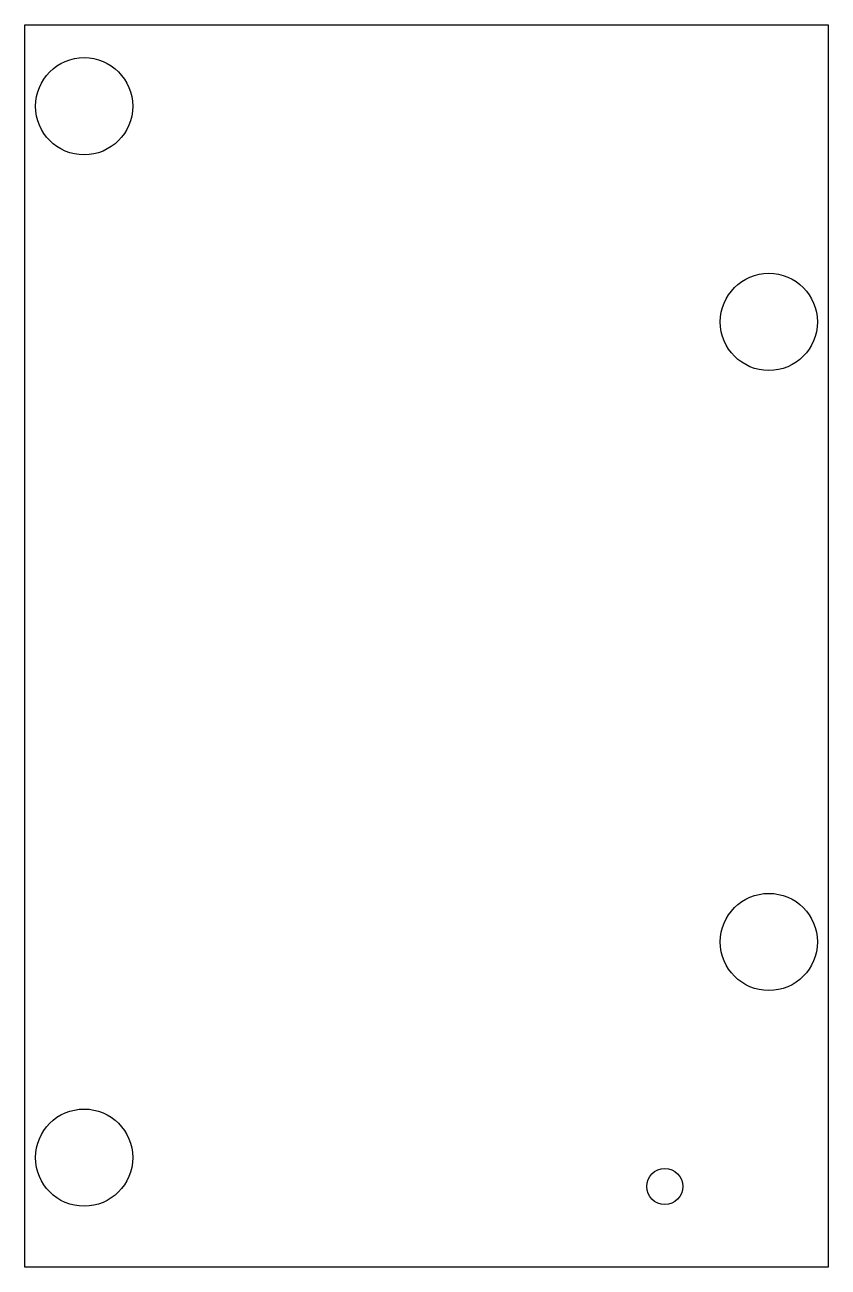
# Model space of a CAD drawing. Extents: x -66 to -28.2, y -10 to 48.5.
import ezdxf

# ---------------------------------------------------------------- set-up
doc = ezdxf.new("R2010")
doc.units = 0
doc.header["$MEASUREMENT"] = 0
doc.layers.add('2D', color=7, linetype='CONTINUOUS')

# ---------------------------------------------------------------- blocks, each defined once
blk = doc.blocks.new('SHAPE2DVIEW007')
at = {"layer": '2D', "color": 0}
for p, q in [((-66.05, -10), (-66.05, 48.5254)), ((-66.05, 48.5254), (-28.204, 48.5254)), ((-28.204, 48.5254), (-28.204, -10)), ((-28.204, -10), (-66.05, -10))]:
    blk.add_line(p, q, dxfattribs=at)
for centre, radius in [((-63.256, 44.69), 2.2895), ((-30.998, 34.53), 2.2895), ((-30.998, 5.32), 2.2895), ((-63.256, -4.84), 2.2895), ((-35.904, -6.2), 0.85)]:
    blk.add_circle(centre, radius, dxfattribs=at)

msp = doc.modelspace()

# ---------------------------------------------------------------- block references
at = {"layer": '2D', "color": 0}
msp.add_blockref('SHAPE2DVIEW007', (0, 0), dxfattribs=at)

doc.saveas('drawing.dxf')
